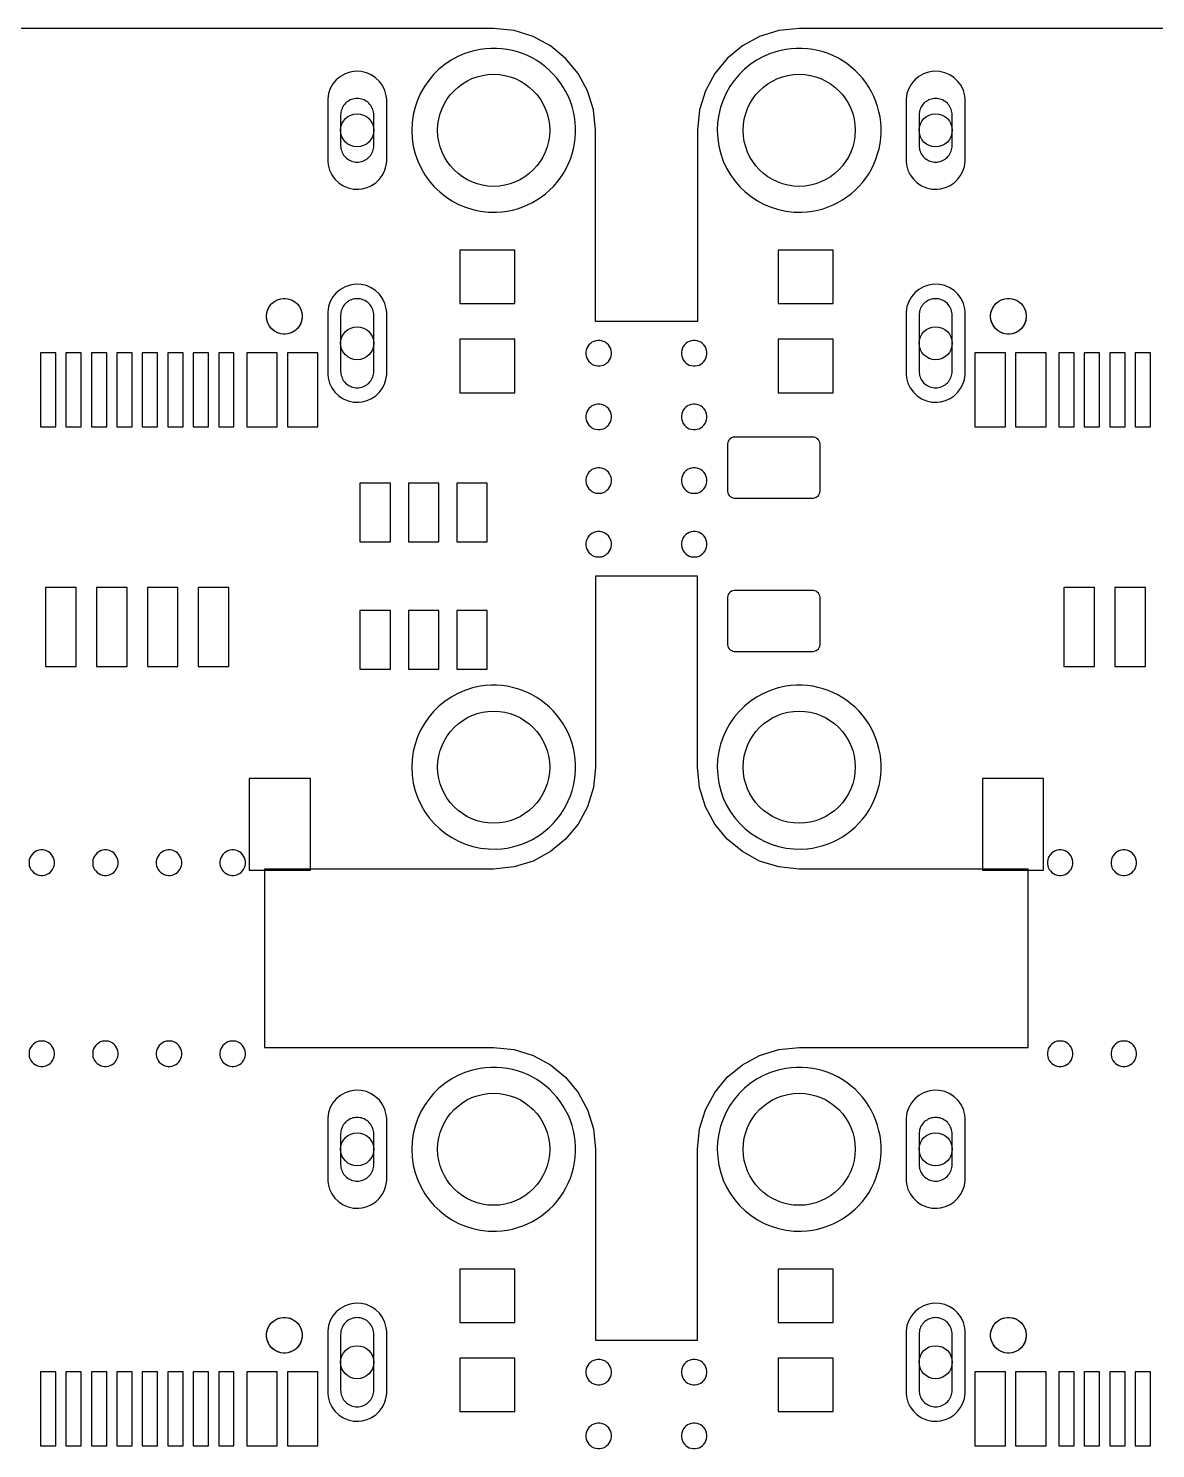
# Model space of a CAD drawing. Header units: millimetres. Extents: x 1 to 99, y 1.7 to 98.2.
# Drawn here: x 27.86 to 50, y 70.38 to 98.25 of the extents above; entities that cross this region are included whole.
import ezdxf

# ---------------------------------------------------------------- set-up
doc = ezdxf.new("R2010")
doc.units = ezdxf.units.MM

msp = doc.modelspace()

# ---------------------------------------------------------------- linework, layer by layer
at = {"layer": '16_copper'}
for points in [[(37.158, 94.649, 1), (36.842, 97.851), (36.738, 97.837, 0.936603), (37.053, 94.642)], [(43.158, 94.649, 1), (42.842, 97.851), (42.738, 97.837, 0.936603), (43.053, 94.642)], [(34.417, 95.099, 0.349916), (34.899, 95.638), (34.899, 96.862), (34.892, 96.926, 0.893656), (33.741, 96.862), (33.741, 95.638), (33.748, 95.574, 0.381721), (34.353, 95.092)], [(45.777, 95.099, 0.349916), (46.259, 95.638), (46.259, 96.862), (46.252, 96.926, 0.893656), (45.101, 96.862), (45.101, 95.638), (45.108, 95.574, 0.381721), (45.713, 95.092)], [(34.417, 90.919, 0.349916), (34.899, 91.458), (34.899, 92.682), (34.892, 92.746, 0.893656), (33.741, 92.682), (33.741, 91.458), (33.748, 91.394, 0.381721), (34.353, 90.912)], [(45.777, 90.919, 0.349916), (46.259, 91.458), (46.259, 92.682), (46.252, 92.746, 0.893656), (45.101, 92.682), (45.101, 91.458), (45.108, 91.394, 0.381721), (45.713, 90.912)], [(37.158, 82.149, 1), (36.842, 85.351), (36.738, 85.337, 0.936603), (37.053, 82.142)], [(43.158, 82.149, 1), (42.842, 85.351), (42.738, 85.337, 0.936603), (43.053, 82.142)], [(37.158, 74.649, 1), (36.842, 77.851), (36.738, 77.837, 0.936603), (37.053, 74.642)], [(43.158, 74.649, 1), (42.842, 77.851), (42.738, 77.837, 0.936603), (43.053, 74.642)], [(34.417, 75.099, 0.349916), (34.899, 75.638), (34.899, 76.862), (34.892, 76.926, 0.893656), (33.741, 76.862), (33.741, 75.638), (33.748, 75.574, 0.381721), (34.353, 75.092)], [(45.777, 75.099, 0.349916), (46.259, 75.638), (46.259, 76.862), (46.252, 76.926, 0.893656), (45.101, 76.862), (45.101, 75.638), (45.108, 75.574, 0.381721), (45.713, 75.092)], [(34.417, 70.919, 0.349916), (34.899, 71.458), (34.899, 72.682), (34.892, 72.746, 0.893656), (33.741, 72.682), (33.741, 71.458), (33.748, 71.394, 0.381721), (34.353, 70.912)], [(45.777, 70.919, 0.349916), (46.259, 71.458), (46.259, 72.682), (46.252, 72.746, 0.893656), (45.101, 72.682), (45.101, 71.458), (45.108, 71.394, 0.381721), (45.713, 70.912)]]:
    msp.add_lwpolyline(points, format="xyb", close=True, dxfattribs=at)
at = {"layer": '1_copper'}
for points in [[(37.158, 94.649, 1), (36.842, 97.851), (36.738, 97.837, 0.936603), (37.053, 94.642)], [(43.158, 94.649, 1), (42.842, 97.851), (42.738, 97.837, 0.936603), (43.053, 94.642)], [(34.417, 95.099, 0.349916), (34.899, 95.638), (34.899, 96.862), (34.892, 96.926, 0.893656), (33.741, 96.862), (33.741, 95.638), (33.748, 95.574, 0.381721), (34.353, 95.092)], [(45.777, 95.099, 0.349916), (46.259, 95.638), (46.259, 96.862), (46.252, 96.926, 0.893656), (45.101, 96.862), (45.101, 95.638), (45.108, 95.574, 0.381721), (45.713, 95.092)], [(34.417, 90.919, 0.349916), (34.899, 91.458), (34.899, 92.682), (34.892, 92.746, 0.893656), (33.741, 92.682), (33.741, 91.458), (33.748, 91.394, 0.381721), (34.353, 90.912)], [(45.777, 90.919, 0.349916), (46.259, 91.458), (46.259, 92.682), (46.252, 92.746, 0.893656), (45.101, 92.682), (45.101, 91.458), (45.108, 91.394, 0.381721), (45.713, 90.912)], [(37.158, 82.149, 1), (36.842, 85.351), (36.738, 85.337, 0.936603), (37.053, 82.142)], [(43.158, 82.149, 1), (42.842, 85.351), (42.738, 85.337, 0.936603), (43.053, 82.142)], [(37.158, 74.649, 1), (36.842, 77.851), (36.738, 77.837, 0.936603), (37.053, 74.642)], [(43.158, 74.649, 1), (42.842, 77.851), (42.738, 77.837, 0.936603), (43.053, 74.642)], [(34.417, 75.099, 0.349916), (34.899, 75.638), (34.899, 76.862), (34.892, 76.926, 0.893656), (33.741, 76.862), (33.741, 75.638), (33.748, 75.574, 0.381721), (34.353, 75.092)], [(45.777, 75.099, 0.349916), (46.259, 75.638), (46.259, 76.862), (46.252, 76.926, 0.893656), (45.101, 76.862), (45.101, 75.638), (45.108, 75.574, 0.381721), (45.713, 75.092)], [(34.417, 70.919, 0.349916), (34.899, 71.458), (34.899, 72.682), (34.892, 72.746, 0.893656), (33.741, 72.682), (33.741, 71.458), (33.748, 71.394, 0.381721), (34.353, 70.912)], [(45.777, 70.919, 0.349916), (46.259, 71.458), (46.259, 72.682), (46.252, 72.746, 0.893656), (45.101, 72.682), (45.101, 71.458), (45.108, 71.394, 0.381721), (45.713, 70.912)]]:
    msp.add_lwpolyline(points, format="xyb", close=True, dxfattribs=at)
for points in [[(37.415, 93.9), (36.335, 93.9), (36.335, 92.85), (37.415, 92.85)], [(43.665, 93.9), (42.585, 93.9), (42.585, 92.85), (43.665, 92.85)], [(37.415, 92.15), (36.335, 92.15), (36.335, 91.1), (37.415, 91.1)], [(43.665, 92.15), (42.585, 92.15), (42.585, 91.1), (43.665, 91.1)], [(28.4, 91.88), (28.1, 91.88), (28.1, 90.43), (28.4, 90.43)], [(28.9, 91.88), (28.6, 91.88), (28.6, 90.43), (28.9, 90.43)], [(29.4, 91.88), (29.1, 91.88), (29.1, 90.43), (29.4, 90.43)], [(29.9, 91.88), (29.6, 91.88), (29.6, 90.43), (29.9, 90.43)], [(30.4, 91.88), (30.1, 91.88), (30.1, 90.43), (30.4, 90.43)], [(30.9, 91.88), (30.6, 91.88), (30.6, 90.43), (30.9, 90.43)], [(31.4, 91.88), (31.1, 91.88), (31.1, 90.43), (31.4, 90.43)], [(31.9, 91.88), (31.6, 91.88), (31.6, 90.43), (31.9, 90.43)], [(32.75, 91.88), (32.15, 91.88), (32.15, 90.43), (32.75, 90.43)], [(33.55, 91.88), (32.95, 91.88), (32.95, 90.43), (33.55, 90.43)], [(47.05, 91.88), (46.45, 91.88), (46.45, 90.43), (47.05, 90.43)], [(47.85, 91.88), (47.25, 91.88), (47.25, 90.43), (47.85, 90.43)], [(48.4, 91.88), (48.1, 91.88), (48.1, 90.43), (48.4, 90.43)], [(48.9, 91.88), (48.6, 91.88), (48.6, 90.43), (48.9, 90.43)], [(49.4, 91.88), (49.1, 91.88), (49.1, 90.43), (49.4, 90.43)], [(49.9, 91.88), (49.6, 91.88), (49.6, 90.43), (49.9, 90.43)], [(43.304, 89.036), (43.331, 89.047), (43.356, 89.063), (43.377, 89.084), (43.393, 89.109), (43.404, 89.136), (43.41, 89.165), (43.41, 90.095), (43.404, 90.124), (43.393, 90.151), (43.377, 90.176), (43.356, 90.197), (43.331, 90.213), (43.304, 90.224), (43.275, 90.23), (41.725, 90.23), (41.696, 90.224), (41.669, 90.213), (41.644, 90.197), (41.623, 90.176), (41.607, 90.151), (41.596, 90.124), (41.59, 90.095), (41.59, 89.165), (41.596, 89.136), (41.607, 89.109), (41.623, 89.084), (41.644, 89.063), (41.669, 89.047), (41.696, 89.036), (41.725, 89.03), (43.275, 89.03)], [(34.975, 89.325), (34.375, 89.325), (34.375, 88.175), (34.975, 88.175)], [(35.925, 89.325), (35.325, 89.325), (35.325, 88.175), (35.925, 88.175)], [(36.875, 89.325), (36.275, 89.325), (36.275, 88.175), (36.875, 88.175)], [(28.8, 87.275), (28.2, 87.275), (28.2, 85.725), (28.8, 85.725)], [(29.8, 87.275), (29.2, 87.275), (29.2, 85.725), (29.8, 85.725)], [(30.8, 87.275), (30.2, 87.275), (30.2, 85.725), (30.8, 85.725)], [(31.8, 87.275), (31.2, 87.275), (31.2, 85.725), (31.8, 85.725)], [(48.8, 87.275), (48.2, 87.275), (48.2, 85.725), (48.8, 85.725)], [(49.8, 87.275), (49.2, 87.275), (49.2, 85.725), (49.8, 85.725)], [(43.304, 86.026), (43.331, 86.037), (43.356, 86.053), (43.377, 86.074), (43.393, 86.099), (43.404, 86.126), (43.41, 86.155), (43.41, 87.085), (43.404, 87.114), (43.393, 87.141), (43.377, 87.166), (43.356, 87.187), (43.331, 87.203), (43.304, 87.214), (43.275, 87.22), (41.725, 87.22), (41.696, 87.214), (41.669, 87.203), (41.644, 87.187), (41.623, 87.166), (41.607, 87.141), (41.596, 87.114), (41.59, 87.085), (41.59, 86.155), (41.596, 86.126), (41.607, 86.099), (41.623, 86.074), (41.644, 86.053), (41.669, 86.037), (41.696, 86.026), (41.725, 86.02), (43.275, 86.02)], [(34.975, 86.825), (34.375, 86.825), (34.375, 85.675), (34.975, 85.675)], [(35.925, 86.825), (35.325, 86.825), (35.325, 85.675), (35.925, 85.675)], [(36.875, 86.825), (36.275, 86.825), (36.275, 85.675), (36.875, 85.675)], [(33.4, 83.525), (32.2, 83.525), (32.2, 81.725), (33.4, 81.725)], [(47.8, 83.525), (46.6, 83.525), (46.6, 81.725), (47.8, 81.725)], [(37.415, 73.9), (36.335, 73.9), (36.335, 72.85), (37.415, 72.85)], [(43.665, 73.9), (42.585, 73.9), (42.585, 72.85), (43.665, 72.85)], [(37.415, 72.15), (36.335, 72.15), (36.335, 71.1), (37.415, 71.1)], [(43.665, 72.15), (42.585, 72.15), (42.585, 71.1), (43.665, 71.1)], [(28.4, 71.88), (28.1, 71.88), (28.1, 70.43), (28.4, 70.43)], [(28.9, 71.88), (28.6, 71.88), (28.6, 70.43), (28.9, 70.43)], [(29.4, 71.88), (29.1, 71.88), (29.1, 70.43), (29.4, 70.43)], [(29.9, 71.88), (29.6, 71.88), (29.6, 70.43), (29.9, 70.43)], [(30.4, 71.88), (30.1, 71.88), (30.1, 70.43), (30.4, 70.43)], [(30.9, 71.88), (30.6, 71.88), (30.6, 70.43), (30.9, 70.43)], [(31.4, 71.88), (31.1, 71.88), (31.1, 70.43), (31.4, 70.43)], [(31.9, 71.88), (31.6, 71.88), (31.6, 70.43), (31.9, 70.43)], [(32.75, 71.88), (32.15, 71.88), (32.15, 70.43), (32.75, 70.43)], [(33.55, 71.88), (32.95, 71.88), (32.95, 70.43), (33.55, 70.43)], [(47.05, 71.88), (46.45, 71.88), (46.45, 70.43), (47.05, 70.43)], [(47.85, 71.88), (47.25, 71.88), (47.25, 70.43), (47.85, 70.43)], [(48.4, 71.88), (48.1, 71.88), (48.1, 70.43), (48.4, 70.43)], [(48.9, 71.88), (48.6, 71.88), (48.6, 70.43), (48.9, 70.43)], [(49.4, 71.88), (49.1, 71.88), (49.1, 70.43), (49.4, 70.43)], [(49.9, 71.88), (49.6, 71.88), (49.6, 70.43), (49.9, 70.43)]]:
    msp.add_lwpolyline(points, close=True, dxfattribs=at)
at = {"layer": 'drills_NPTH'}
for centre in [(32.89, 92.6), (47.11, 92.6), (32.89, 72.6), (47.11, 72.6)]:
    msp.add_circle(centre, 0.35, dxfattribs=at)
at = {"layer": 'drills_PTH'}
for centre in [(34.32, 96.25), (45.68, 96.25), (34.32, 92.07), (45.68, 92.07), (34.32, 76.25), (45.68, 76.25), (34.32, 72.07), (45.68, 72.07)]:
    msp.add_circle(centre, 0.325, dxfattribs=at)
at = {"layer": 'drills_via_1_16'}
for centre in [(37, 96.25), (43, 96.25), (37, 83.75), (43, 83.75), (37, 76.25), (43, 76.25)]:
    msp.add_circle(centre, 1.1, dxfattribs=at)
at = {"layer": 'holes'}
for points in [[(33.995, 95.95), (33.996, 95.922), (34, 95.894), (34.006, 95.866), (34.015, 95.839), (34.025, 95.813), (34.039, 95.788), (34.054, 95.764), (34.071, 95.741), (34.09, 95.72), (34.111, 95.701), (34.134, 95.684), (34.157, 95.669), (34.183, 95.655), (34.209, 95.645), (34.236, 95.636), (34.264, 95.63), (34.292, 95.626), (34.32, 95.625), (34.348, 95.626), (34.376, 95.63), (34.404, 95.636), (34.431, 95.645), (34.457, 95.655), (34.483, 95.669), (34.506, 95.684), (34.529, 95.701), (34.55, 95.72), (34.569, 95.741), (34.586, 95.764), (34.601, 95.788), (34.615, 95.813), (34.625, 95.839), (34.634, 95.866), (34.64, 95.894), (34.644, 95.922), (34.645, 95.95), (34.645, 96.55), (34.644, 96.578), (34.64, 96.606), (34.634, 96.634), (34.625, 96.661), (34.615, 96.687), (34.601, 96.713), (34.586, 96.736), (34.569, 96.759), (34.55, 96.78), (34.529, 96.799), (34.506, 96.816), (34.483, 96.831), (34.457, 96.845), (34.431, 96.855), (34.404, 96.864), (34.376, 96.87), (34.348, 96.874), (34.32, 96.875), (34.292, 96.874), (34.264, 96.87), (34.236, 96.864), (34.209, 96.855), (34.183, 96.845), (34.157, 96.831), (34.134, 96.816), (34.111, 96.799), (34.09, 96.78), (34.071, 96.759), (34.054, 96.736), (34.039, 96.713), (34.025, 96.687), (34.015, 96.661), (34.006, 96.634), (34, 96.606), (33.996, 96.578), (33.995, 96.55), (33.995, 95.95)], [(45.355, 95.95), (45.356, 95.922), (45.36, 95.894), (45.366, 95.866), (45.375, 95.839), (45.385, 95.813), (45.399, 95.788), (45.414, 95.764), (45.431, 95.741), (45.45, 95.72), (45.471, 95.701), (45.494, 95.684), (45.518, 95.669), (45.543, 95.655), (45.569, 95.645), (45.596, 95.636), (45.624, 95.63), (45.652, 95.626), (45.68, 95.625), (45.708, 95.626), (45.736, 95.63), (45.764, 95.636), (45.791, 95.645), (45.817, 95.655), (45.843, 95.669), (45.866, 95.684), (45.889, 95.701), (45.91, 95.72), (45.929, 95.741), (45.946, 95.764), (45.961, 95.788), (45.975, 95.813), (45.985, 95.839), (45.994, 95.866), (46, 95.894), (46.004, 95.922), (46.005, 95.95), (46.005, 96.55), (46.004, 96.578), (46, 96.606), (45.994, 96.634), (45.985, 96.661), (45.975, 96.687), (45.961, 96.713), (45.946, 96.736), (45.929, 96.759), (45.91, 96.78), (45.889, 96.799), (45.866, 96.816), (45.843, 96.831), (45.817, 96.845), (45.791, 96.855), (45.764, 96.864), (45.736, 96.87), (45.708, 96.874), (45.68, 96.875), (45.652, 96.874), (45.624, 96.87), (45.596, 96.864), (45.569, 96.855), (45.543, 96.845), (45.518, 96.831), (45.494, 96.816), (45.471, 96.799), (45.45, 96.78), (45.431, 96.759), (45.414, 96.736), (45.399, 96.713), (45.385, 96.687), (45.375, 96.661), (45.366, 96.634), (45.36, 96.606), (45.356, 96.578), (45.355, 96.55), (45.355, 95.95)], [(32.54, 92.623), (32.546, 92.668), (32.558, 92.713), (32.575, 92.755), (32.598, 92.795), (32.626, 92.831), (32.659, 92.864), (32.695, 92.892), (32.735, 92.915), (32.777, 92.932), (32.822, 92.944), (32.867, 92.95), (32.913, 92.95), (32.958, 92.944), (33.003, 92.932), (33.045, 92.915), (33.085, 92.892), (33.121, 92.864), (33.154, 92.831), (33.182, 92.795), (33.205, 92.755), (33.222, 92.713), (33.234, 92.668), (33.24, 92.623), (33.24, 92.577), (33.234, 92.532), (33.222, 92.487), (33.205, 92.445), (33.182, 92.405), (33.154, 92.369), (33.121, 92.336), (33.085, 92.308), (33.045, 92.285), (33.003, 92.268), (32.958, 92.256), (32.913, 92.25), (32.867, 92.25), (32.822, 92.256), (32.777, 92.268), (32.735, 92.285), (32.695, 92.308), (32.659, 92.336), (32.626, 92.369), (32.598, 92.405), (32.575, 92.445), (32.558, 92.487), (32.546, 92.532), (32.54, 92.577), (32.54, 92.623)], [(33.995, 91.52), (33.996, 91.492), (34, 91.464), (34.006, 91.436), (34.015, 91.409), (34.025, 91.383), (34.039, 91.358), (34.054, 91.334), (34.071, 91.311), (34.09, 91.29), (34.111, 91.271), (34.134, 91.254), (34.157, 91.239), (34.183, 91.225), (34.209, 91.215), (34.236, 91.206), (34.264, 91.2), (34.292, 91.196), (34.32, 91.195), (34.348, 91.196), (34.376, 91.2), (34.404, 91.206), (34.431, 91.215), (34.457, 91.225), (34.483, 91.239), (34.506, 91.254), (34.529, 91.271), (34.55, 91.29), (34.569, 91.311), (34.586, 91.334), (34.601, 91.358), (34.615, 91.383), (34.625, 91.409), (34.634, 91.436), (34.64, 91.464), (34.644, 91.492), (34.645, 91.52), (34.645, 92.62), (34.644, 92.648), (34.64, 92.676), (34.634, 92.704), (34.625, 92.731), (34.615, 92.757), (34.601, 92.782), (34.586, 92.806), (34.569, 92.829), (34.55, 92.85), (34.529, 92.869), (34.506, 92.886), (34.483, 92.901), (34.457, 92.915), (34.431, 92.925), (34.404, 92.934), (34.376, 92.94), (34.348, 92.944), (34.32, 92.945), (34.292, 92.944), (34.264, 92.94), (34.236, 92.934), (34.209, 92.925), (34.183, 92.915), (34.157, 92.901), (34.134, 92.886), (34.111, 92.869), (34.09, 92.85), (34.071, 92.829), (34.054, 92.806), (34.039, 92.782), (34.025, 92.757), (34.015, 92.731), (34.006, 92.704), (34, 92.676), (33.996, 92.648), (33.995, 92.62), (33.995, 91.52)], [(45.355, 91.52), (45.356, 91.492), (45.36, 91.464), (45.366, 91.436), (45.375, 91.409), (45.385, 91.383), (45.399, 91.358), (45.414, 91.334), (45.431, 91.311), (45.45, 91.29), (45.471, 91.271), (45.494, 91.254), (45.518, 91.239), (45.543, 91.225), (45.569, 91.215), (45.596, 91.206), (45.624, 91.2), (45.652, 91.196), (45.68, 91.195), (45.708, 91.196), (45.736, 91.2), (45.764, 91.206), (45.791, 91.215), (45.817, 91.225), (45.843, 91.239), (45.866, 91.254), (45.889, 91.271), (45.91, 91.29), (45.929, 91.311), (45.946, 91.334), (45.961, 91.358), (45.975, 91.383), (45.985, 91.409), (45.994, 91.436), (46, 91.464), (46.004, 91.492), (46.005, 91.52), (46.005, 92.62), (46.004, 92.648), (46, 92.676), (45.994, 92.704), (45.985, 92.731), (45.975, 92.757), (45.961, 92.782), (45.946, 92.806), (45.929, 92.829), (45.91, 92.85), (45.889, 92.869), (45.866, 92.886), (45.843, 92.901), (45.817, 92.915), (45.791, 92.925), (45.764, 92.934), (45.736, 92.94), (45.708, 92.944), (45.68, 92.945), (45.652, 92.944), (45.624, 92.94), (45.596, 92.934), (45.569, 92.925), (45.543, 92.915), (45.518, 92.901), (45.494, 92.886), (45.471, 92.869), (45.45, 92.85), (45.431, 92.829), (45.414, 92.806), (45.399, 92.782), (45.385, 92.757), (45.375, 92.731), (45.366, 92.704), (45.36, 92.676), (45.356, 92.648), (45.355, 92.62), (45.355, 91.52)], [(46.76, 92.623), (46.766, 92.668), (46.778, 92.713), (46.795, 92.755), (46.818, 92.795), (46.846, 92.831), (46.879, 92.864), (46.915, 92.892), (46.955, 92.915), (46.997, 92.932), (47.042, 92.944), (47.087, 92.95), (47.133, 92.95), (47.178, 92.944), (47.223, 92.932), (47.265, 92.915), (47.305, 92.892), (47.341, 92.864), (47.374, 92.831), (47.402, 92.795), (47.425, 92.755), (47.442, 92.713), (47.454, 92.668), (47.46, 92.623), (47.46, 92.577), (47.454, 92.532), (47.442, 92.487), (47.425, 92.445), (47.402, 92.405), (47.374, 92.369), (47.341, 92.336), (47.305, 92.308), (47.265, 92.285), (47.223, 92.268), (47.178, 92.256), (47.133, 92.25), (47.087, 92.25), (47.042, 92.256), (46.997, 92.268), (46.955, 92.285), (46.915, 92.308), (46.879, 92.336), (46.846, 92.369), (46.818, 92.405), (46.795, 92.445), (46.778, 92.487), (46.766, 92.532), (46.76, 92.577), (46.76, 92.623)], [(39.312, 91.855), (39.312, 91.895), (39.306, 91.934), (39.294, 91.971), (39.276, 92.006), (39.253, 92.038), (39.225, 92.066), (39.194, 92.089), (39.158, 92.107), (39.121, 92.119), (39.082, 92.125), (39.043, 92.125), (39.004, 92.119), (38.967, 92.107), (38.931, 92.089), (38.9, 92.066), (38.872, 92.038), (38.849, 92.006), (38.831, 91.971), (38.819, 91.934), (38.812, 91.895), (38.812, 91.855), (38.819, 91.816), (38.831, 91.779), (38.849, 91.744), (38.872, 91.712), (38.9, 91.684), (38.931, 91.661), (38.967, 91.643), (39.004, 91.631), (39.043, 91.625), (39.082, 91.625), (39.121, 91.631), (39.158, 91.643), (39.194, 91.661), (39.225, 91.684), (39.253, 91.712), (39.276, 91.744), (39.294, 91.779), (39.306, 91.816), (39.312, 91.855)], [(41.188, 91.855), (41.188, 91.895), (41.181, 91.934), (41.169, 91.971), (41.151, 92.006), (41.128, 92.038), (41.1, 92.066), (41.069, 92.089), (41.033, 92.107), (40.996, 92.119), (40.957, 92.125), (40.918, 92.125), (40.879, 92.119), (40.842, 92.107), (40.806, 92.089), (40.775, 92.066), (40.747, 92.038), (40.724, 92.006), (40.706, 91.971), (40.694, 91.934), (40.688, 91.895), (40.688, 91.855), (40.694, 91.816), (40.706, 91.779), (40.724, 91.744), (40.747, 91.712), (40.775, 91.684), (40.806, 91.661), (40.842, 91.643), (40.879, 91.631), (40.918, 91.625), (40.957, 91.625), (40.996, 91.631), (41.033, 91.643), (41.069, 91.661), (41.1, 91.684), (41.128, 91.712), (41.151, 91.744), (41.169, 91.779), (41.181, 91.816), (41.188, 91.855)], [(39.312, 90.605), (39.312, 90.645), (39.306, 90.684), (39.294, 90.721), (39.276, 90.756), (39.253, 90.788), (39.225, 90.816), (39.194, 90.839), (39.158, 90.857), (39.121, 90.869), (39.082, 90.875), (39.043, 90.875), (39.004, 90.869), (38.967, 90.857), (38.931, 90.839), (38.9, 90.816), (38.872, 90.788), (38.849, 90.756), (38.831, 90.721), (38.819, 90.684), (38.812, 90.645), (38.812, 90.605), (38.819, 90.566), (38.831, 90.529), (38.849, 90.494), (38.872, 90.462), (38.9, 90.434), (38.931, 90.411), (38.967, 90.393), (39.004, 90.381), (39.043, 90.375), (39.082, 90.375), (39.121, 90.381), (39.158, 90.393), (39.194, 90.411), (39.225, 90.434), (39.253, 90.462), (39.276, 90.494), (39.294, 90.529), (39.306, 90.566), (39.312, 90.605)], [(41.188, 90.605), (41.188, 90.645), (41.181, 90.684), (41.169, 90.721), (41.151, 90.756), (41.128, 90.788), (41.1, 90.816), (41.069, 90.839), (41.033, 90.857), (40.996, 90.869), (40.957, 90.875), (40.918, 90.875), (40.879, 90.869), (40.842, 90.857), (40.806, 90.839), (40.775, 90.816), (40.747, 90.788), (40.724, 90.756), (40.706, 90.721), (40.694, 90.684), (40.688, 90.645), (40.688, 90.605), (40.694, 90.566), (40.706, 90.529), (40.724, 90.494), (40.747, 90.462), (40.775, 90.434), (40.806, 90.411), (40.842, 90.393), (40.879, 90.381), (40.918, 90.375), (40.957, 90.375), (40.996, 90.381), (41.033, 90.393), (41.069, 90.411), (41.1, 90.434), (41.128, 90.462), (41.151, 90.494), (41.169, 90.529), (41.181, 90.566), (41.188, 90.605)], [(39.312, 89.355), (39.312, 89.395), (39.306, 89.434), (39.294, 89.471), (39.276, 89.506), (39.253, 89.538), (39.225, 89.566), (39.194, 89.589), (39.158, 89.607), (39.121, 89.619), (39.082, 89.625), (39.043, 89.625), (39.004, 89.619), (38.967, 89.607), (38.931, 89.589), (38.9, 89.566), (38.872, 89.538), (38.849, 89.506), (38.831, 89.471), (38.819, 89.434), (38.812, 89.395), (38.812, 89.355), (38.819, 89.316), (38.831, 89.279), (38.849, 89.244), (38.872, 89.212), (38.9, 89.184), (38.931, 89.161), (38.967, 89.143), (39.004, 89.131), (39.043, 89.125), (39.082, 89.125), (39.121, 89.131), (39.158, 89.143), (39.194, 89.161), (39.225, 89.184), (39.253, 89.212), (39.276, 89.244), (39.294, 89.279), (39.306, 89.316), (39.312, 89.355)], [(41.188, 89.355), (41.188, 89.395), (41.181, 89.434), (41.169, 89.471), (41.151, 89.506), (41.128, 89.538), (41.1, 89.566), (41.069, 89.589), (41.033, 89.607), (40.996, 89.619), (40.957, 89.625), (40.918, 89.625), (40.879, 89.619), (40.842, 89.607), (40.806, 89.589), (40.775, 89.566), (40.747, 89.538), (40.724, 89.506), (40.706, 89.471), (40.694, 89.434), (40.688, 89.395), (40.688, 89.355), (40.694, 89.316), (40.706, 89.279), (40.724, 89.244), (40.747, 89.212), (40.775, 89.184), (40.806, 89.161), (40.842, 89.143), (40.879, 89.131), (40.918, 89.125), (40.957, 89.125), (40.996, 89.131), (41.033, 89.143), (41.069, 89.161), (41.1, 89.184), (41.128, 89.212), (41.151, 89.244), (41.169, 89.279), (41.181, 89.316), (41.188, 89.355)], [(39.312, 88.105), (39.312, 88.145), (39.306, 88.184), (39.294, 88.221), (39.276, 88.256), (39.253, 88.288), (39.225, 88.316), (39.194, 88.339), (39.158, 88.357), (39.121, 88.369), (39.082, 88.375), (39.043, 88.375), (39.004, 88.369), (38.967, 88.357), (38.931, 88.339), (38.9, 88.316), (38.872, 88.288), (38.849, 88.256), (38.831, 88.221), (38.819, 88.184), (38.812, 88.145), (38.812, 88.105), (38.819, 88.066), (38.831, 88.029), (38.849, 87.994), (38.872, 87.962), (38.9, 87.934), (38.931, 87.911), (38.967, 87.893), (39.004, 87.881), (39.043, 87.875), (39.082, 87.875), (39.121, 87.881), (39.158, 87.893), (39.194, 87.911), (39.225, 87.934), (39.253, 87.962), (39.276, 87.994), (39.294, 88.029), (39.306, 88.066), (39.312, 88.105)], [(41.188, 88.105), (41.188, 88.145), (41.181, 88.184), (41.169, 88.221), (41.151, 88.256), (41.128, 88.288), (41.1, 88.316), (41.069, 88.339), (41.033, 88.357), (40.996, 88.369), (40.957, 88.375), (40.918, 88.375), (40.879, 88.369), (40.842, 88.357), (40.806, 88.339), (40.775, 88.316), (40.747, 88.288), (40.724, 88.256), (40.706, 88.221), (40.694, 88.184), (40.688, 88.145), (40.688, 88.105), (40.694, 88.066), (40.706, 88.029), (40.724, 87.994), (40.747, 87.962), (40.775, 87.934), (40.806, 87.911), (40.842, 87.893), (40.879, 87.881), (40.918, 87.875), (40.957, 87.875), (40.996, 87.881), (41.033, 87.893), (41.069, 87.911), (41.1, 87.934), (41.128, 87.962), (41.151, 87.994), (41.169, 88.029), (41.181, 88.066), (41.188, 88.105)], [(32.5, 78.25), (37, 78.25), (37.402, 78.209), (37.777, 78.092), (38.116, 77.907), (38.412, 77.662), (38.657, 77.366), (38.842, 77.026), (38.959, 76.652), (39, 76.25), (39, 72.5), (41, 72.5), (41, 76.25), (41.041, 76.652), (41.158, 77.027), (41.343, 77.366), (41.588, 77.662), (41.884, 77.907), (42.223, 78.092), (42.598, 78.209), (43, 78.25), (47.5, 78.25), (47.5, 81.75), (43, 81.75), (42.598, 81.791), (42.224, 81.908), (41.884, 82.093), (41.588, 82.337), (41.343, 82.634), (41.158, 82.973), (41.041, 83.348), (41, 83.75), (41, 87.5), (39, 87.5), (39, 83.75), (38.959, 83.348), (38.842, 82.973), (38.657, 82.634), (38.412, 82.337), (38.116, 82.093), (37.776, 81.908), (37.402, 81.791), (37, 81.75), (32.5, 81.75), (32.5, 78.25)], [(28.375, 81.855), (28.375, 81.895), (28.369, 81.934), (28.357, 81.971), (28.339, 82.006), (28.316, 82.038), (28.288, 82.066), (28.256, 82.089), (28.221, 82.107), (28.184, 82.119), (28.145, 82.125), (28.105, 82.125), (28.066, 82.119), (28.029, 82.107), (27.994, 82.089), (27.962, 82.066), (27.934, 82.038), (27.911, 82.006), (27.893, 81.971), (27.881, 81.934), (27.875, 81.895), (27.875, 81.855), (27.881, 81.816), (27.893, 81.779), (27.911, 81.744), (27.934, 81.712), (27.962, 81.684), (27.994, 81.661), (28.029, 81.643), (28.066, 81.631), (28.105, 81.625), (28.145, 81.625), (28.184, 81.631), (28.221, 81.643), (28.256, 81.661), (28.288, 81.684), (28.316, 81.712), (28.339, 81.744), (28.357, 81.779), (28.369, 81.816), (28.375, 81.855)], [(29.625, 81.855), (29.625, 81.895), (29.619, 81.934), (29.607, 81.971), (29.589, 82.006), (29.566, 82.038), (29.538, 82.066), (29.506, 82.089), (29.471, 82.107), (29.434, 82.119), (29.395, 82.125), (29.355, 82.125), (29.316, 82.119), (29.279, 82.107), (29.244, 82.089), (29.212, 82.066), (29.184, 82.038), (29.161, 82.006), (29.143, 81.971), (29.131, 81.934), (29.125, 81.895), (29.125, 81.855), (29.131, 81.816), (29.143, 81.779), (29.161, 81.744), (29.184, 81.712), (29.212, 81.684), (29.244, 81.661), (29.279, 81.643), (29.316, 81.631), (29.355, 81.625), (29.395, 81.625), (29.434, 81.631), (29.471, 81.643), (29.506, 81.661), (29.538, 81.684), (29.566, 81.712), (29.589, 81.744), (29.607, 81.779), (29.619, 81.816), (29.625, 81.855)], [(30.875, 81.855), (30.875, 81.895), (30.869, 81.934), (30.857, 81.971), (30.839, 82.006), (30.816, 82.038), (30.788, 82.066), (30.756, 82.089), (30.721, 82.107), (30.684, 82.119), (30.645, 82.125), (30.605, 82.125), (30.566, 82.119), (30.529, 82.107), (30.494, 82.089), (30.462, 82.066), (30.434, 82.038), (30.411, 82.006), (30.393, 81.971), (30.381, 81.934), (30.375, 81.895), (30.375, 81.855), (30.381, 81.816), (30.393, 81.779), (30.411, 81.744), (30.434, 81.712), (30.462, 81.684), (30.494, 81.661), (30.529, 81.643), (30.566, 81.631), (30.605, 81.625), (30.645, 81.625), (30.684, 81.631), (30.721, 81.643), (30.756, 81.661), (30.788, 81.684), (30.816, 81.712), (30.839, 81.744), (30.857, 81.779), (30.869, 81.816), (30.875, 81.855)], [(32.125, 81.855), (32.125, 81.895), (32.119, 81.934), (32.107, 81.971), (32.089, 82.006), (32.066, 82.038), (32.038, 82.066), (32.006, 82.089), (31.971, 82.107), (31.934, 82.119), (31.895, 82.125), (31.855, 82.125), (31.816, 82.119), (31.779, 82.107), (31.744, 82.089), (31.712, 82.066), (31.684, 82.038), (31.661, 82.006), (31.643, 81.971), (31.631, 81.934), (31.625, 81.895), (31.625, 81.855), (31.631, 81.816), (31.643, 81.779), (31.661, 81.744), (31.684, 81.712), (31.712, 81.684), (31.744, 81.661), (31.779, 81.643), (31.816, 81.631), (31.855, 81.625), (31.895, 81.625), (31.934, 81.631), (31.971, 81.643), (32.006, 81.661), (32.038, 81.684), (32.066, 81.712), (32.089, 81.744), (32.107, 81.779), (32.119, 81.816), (32.125, 81.855)], [(48.375, 81.855), (48.375, 81.895), (48.369, 81.934), (48.357, 81.971), (48.339, 82.006), (48.316, 82.038), (48.288, 82.066), (48.256, 82.089), (48.221, 82.107), (48.184, 82.119), (48.145, 82.125), (48.105, 82.125), (48.066, 82.119), (48.029, 82.107), (47.994, 82.089), (47.962, 82.066), (47.934, 82.038), (47.911, 82.006), (47.893, 81.971), (47.881, 81.934), (47.875, 81.895), (47.875, 81.855), (47.881, 81.816), (47.893, 81.779), (47.911, 81.744), (47.934, 81.712), (47.962, 81.684), (47.994, 81.661), (48.029, 81.643), (48.066, 81.631), (48.105, 81.625), (48.145, 81.625), (48.184, 81.631), (48.221, 81.643), (48.256, 81.661), (48.288, 81.684), (48.316, 81.712), (48.339, 81.744), (48.357, 81.779), (48.369, 81.816), (48.375, 81.855)], [(49.625, 81.855), (49.625, 81.895), (49.619, 81.934), (49.607, 81.971), (49.589, 82.006), (49.566, 82.038), (49.538, 82.066), (49.506, 82.089), (49.471, 82.107), (49.434, 82.119), (49.395, 82.125), (49.355, 82.125), (49.316, 82.119), (49.279, 82.107), (49.244, 82.089), (49.212, 82.066), (49.184, 82.038), (49.161, 82.006), (49.143, 81.971), (49.131, 81.934), (49.125, 81.895), (49.125, 81.855), (49.131, 81.816), (49.143, 81.779), (49.161, 81.744), (49.184, 81.712), (49.212, 81.684), (49.244, 81.661), (49.279, 81.643), (49.316, 81.631), (49.355, 81.625), (49.395, 81.625), (49.434, 81.631), (49.471, 81.643), (49.506, 81.661), (49.538, 81.684), (49.566, 81.712), (49.589, 81.744), (49.607, 81.779), (49.619, 81.816), (49.625, 81.855)], [(28.375, 78.105), (28.375, 78.145), (28.369, 78.184), (28.357, 78.221), (28.339, 78.256), (28.316, 78.288), (28.288, 78.316), (28.256, 78.339), (28.221, 78.357), (28.184, 78.369), (28.145, 78.375), (28.105, 78.375), (28.066, 78.369), (28.029, 78.357), (27.994, 78.339), (27.962, 78.316), (27.934, 78.288), (27.911, 78.256), (27.893, 78.221), (27.881, 78.184), (27.875, 78.145), (27.875, 78.105), (27.881, 78.066), (27.893, 78.029), (27.911, 77.994), (27.934, 77.962), (27.962, 77.934), (27.994, 77.911), (28.029, 77.893), (28.066, 77.881), (28.105, 77.875), (28.145, 77.875), (28.184, 77.881), (28.221, 77.893), (28.256, 77.911), (28.288, 77.934), (28.316, 77.962), (28.339, 77.994), (28.357, 78.029), (28.369, 78.066), (28.375, 78.105)], [(29.625, 78.105), (29.625, 78.145), (29.619, 78.184), (29.607, 78.221), (29.589, 78.256), (29.566, 78.288), (29.538, 78.316), (29.506, 78.339), (29.471, 78.357), (29.434, 78.369), (29.395, 78.375), (29.355, 78.375), (29.316, 78.369), (29.279, 78.357), (29.244, 78.339), (29.212, 78.316), (29.184, 78.288), (29.161, 78.256), (29.143, 78.221), (29.131, 78.184), (29.125, 78.145), (29.125, 78.105), (29.131, 78.066), (29.143, 78.029), (29.161, 77.994), (29.184, 77.962), (29.212, 77.934), (29.244, 77.911), (29.279, 77.893), (29.316, 77.881), (29.355, 77.875), (29.395, 77.875), (29.434, 77.881), (29.471, 77.893), (29.506, 77.911), (29.538, 77.934), (29.566, 77.962), (29.589, 77.994), (29.607, 78.029), (29.619, 78.066), (29.625, 78.105)], [(30.875, 78.105), (30.875, 78.145), (30.869, 78.184), (30.857, 78.221), (30.839, 78.256), (30.816, 78.288), (30.788, 78.316), (30.756, 78.339), (30.721, 78.357), (30.684, 78.369), (30.645, 78.375), (30.605, 78.375), (30.566, 78.369), (30.529, 78.357), (30.494, 78.339), (30.462, 78.316), (30.434, 78.288), (30.411, 78.256), (30.393, 78.221), (30.381, 78.184), (30.375, 78.145), (30.375, 78.105), (30.381, 78.066), (30.393, 78.029), (30.411, 77.994), (30.434, 77.962), (30.462, 77.934), (30.494, 77.911), (30.529, 77.893), (30.566, 77.881), (30.605, 77.875), (30.645, 77.875), (30.684, 77.881), (30.721, 77.893), (30.756, 77.911), (30.788, 77.934), (30.816, 77.962), (30.839, 77.994), (30.857, 78.029), (30.869, 78.066), (30.875, 78.105)], [(32.125, 78.105), (32.125, 78.145), (32.119, 78.184), (32.107, 78.221), (32.089, 78.256), (32.066, 78.288), (32.038, 78.316), (32.006, 78.339), (31.971, 78.357), (31.934, 78.369), (31.895, 78.375), (31.855, 78.375), (31.816, 78.369), (31.779, 78.357), (31.744, 78.339), (31.712, 78.316), (31.684, 78.288), (31.661, 78.256), (31.643, 78.221), (31.631, 78.184), (31.625, 78.145), (31.625, 78.105), (31.631, 78.066), (31.643, 78.029), (31.661, 77.994), (31.684, 77.962), (31.712, 77.934), (31.744, 77.911), (31.779, 77.893), (31.816, 77.881), (31.855, 77.875), (31.895, 77.875), (31.934, 77.881), (31.971, 77.893), (32.006, 77.911), (32.038, 77.934), (32.066, 77.962), (32.089, 77.994), (32.107, 78.029), (32.119, 78.066), (32.125, 78.105)], [(48.375, 78.105), (48.375, 78.145), (48.369, 78.184), (48.357, 78.221), (48.339, 78.256), (48.316, 78.288), (48.288, 78.316), (48.256, 78.339), (48.221, 78.357), (48.184, 78.369), (48.145, 78.375), (48.105, 78.375), (48.066, 78.369), (48.029, 78.357), (47.994, 78.339), (47.962, 78.316), (47.934, 78.288), (47.911, 78.256), (47.893, 78.221), (47.881, 78.184), (47.875, 78.145), (47.875, 78.105), (47.881, 78.066), (47.893, 78.029), (47.911, 77.994), (47.934, 77.962), (47.962, 77.934), (47.994, 77.911), (48.029, 77.893), (48.066, 77.881), (48.105, 77.875), (48.145, 77.875), (48.184, 77.881), (48.221, 77.893), (48.256, 77.911), (48.288, 77.934), (48.316, 77.962), (48.339, 77.994), (48.357, 78.029), (48.369, 78.066), (48.375, 78.105)], [(49.625, 78.105), (49.625, 78.145), (49.619, 78.184), (49.607, 78.221), (49.589, 78.256), (49.566, 78.288), (49.538, 78.316), (49.506, 78.339), (49.471, 78.357), (49.434, 78.369), (49.395, 78.375), (49.355, 78.375), (49.316, 78.369), (49.279, 78.357), (49.244, 78.339), (49.212, 78.316), (49.184, 78.288), (49.161, 78.256), (49.143, 78.221), (49.131, 78.184), (49.125, 78.145), (49.125, 78.105), (49.131, 78.066), (49.143, 78.029), (49.161, 77.994), (49.184, 77.962), (49.212, 77.934), (49.244, 77.911), (49.279, 77.893), (49.316, 77.881), (49.355, 77.875), (49.395, 77.875), (49.434, 77.881), (49.471, 77.893), (49.506, 77.911), (49.538, 77.934), (49.566, 77.962), (49.589, 77.994), (49.607, 78.029), (49.619, 78.066), (49.625, 78.105)], [(33.995, 75.95), (33.996, 75.922), (34, 75.894), (34.006, 75.866), (34.015, 75.839), (34.025, 75.813), (34.039, 75.788), (34.054, 75.764), (34.071, 75.741), (34.09, 75.72), (34.111, 75.701), (34.134, 75.684), (34.157, 75.669), (34.183, 75.655), (34.209, 75.645), (34.236, 75.636), (34.264, 75.63), (34.292, 75.626), (34.32, 75.625), (34.348, 75.626), (34.376, 75.63), (34.404, 75.636), (34.431, 75.645), (34.457, 75.655), (34.483, 75.669), (34.506, 75.684), (34.529, 75.701), (34.55, 75.72), (34.569, 75.741), (34.586, 75.764), (34.601, 75.788), (34.615, 75.813), (34.625, 75.839), (34.634, 75.866), (34.64, 75.894), (34.644, 75.922), (34.645, 75.95), (34.645, 76.55), (34.644, 76.578), (34.64, 76.606), (34.634, 76.634), (34.625, 76.661), (34.615, 76.687), (34.601, 76.713), (34.586, 76.736), (34.569, 76.759), (34.55, 76.78), (34.529, 76.799), (34.506, 76.816), (34.483, 76.831), (34.457, 76.845), (34.431, 76.855), (34.404, 76.864), (34.376, 76.87), (34.348, 76.874), (34.32, 76.875), (34.292, 76.874), (34.264, 76.87), (34.236, 76.864), (34.209, 76.855), (34.183, 76.845), (34.157, 76.831), (34.134, 76.816), (34.111, 76.799), (34.09, 76.78), (34.071, 76.759), (34.054, 76.736), (34.039, 76.713), (34.025, 76.687), (34.015, 76.661), (34.006, 76.634), (34, 76.606), (33.996, 76.578), (33.995, 76.55), (33.995, 75.95)], [(45.355, 75.95), (45.356, 75.922), (45.36, 75.894), (45.366, 75.866), (45.375, 75.839), (45.385, 75.813), (45.399, 75.788), (45.414, 75.764), (45.431, 75.741), (45.45, 75.72), (45.471, 75.701), (45.494, 75.684), (45.518, 75.669), (45.543, 75.655), (45.569, 75.645), (45.596, 75.636), (45.624, 75.63), (45.652, 75.626), (45.68, 75.625), (45.708, 75.626), (45.736, 75.63), (45.764, 75.636), (45.791, 75.645), (45.817, 75.655), (45.843, 75.669), (45.866, 75.684), (45.889, 75.701), (45.91, 75.72), (45.929, 75.741), (45.946, 75.764), (45.961, 75.788), (45.975, 75.813), (45.985, 75.839), (45.994, 75.866), (46, 75.894), (46.004, 75.922), (46.005, 75.95), (46.005, 76.55), (46.004, 76.578), (46, 76.606), (45.994, 76.634), (45.985, 76.661), (45.975, 76.687), (45.961, 76.713), (45.946, 76.736), (45.929, 76.759), (45.91, 76.78), (45.889, 76.799), (45.866, 76.816), (45.843, 76.831), (45.817, 76.845), (45.791, 76.855), (45.764, 76.864), (45.736, 76.87), (45.708, 76.874), (45.68, 76.875), (45.652, 76.874), (45.624, 76.87), (45.596, 76.864), (45.569, 76.855), (45.543, 76.845), (45.518, 76.831), (45.494, 76.816), (45.471, 76.799), (45.45, 76.78), (45.431, 76.759), (45.414, 76.736), (45.399, 76.713), (45.385, 76.687), (45.375, 76.661), (45.366, 76.634), (45.36, 76.606), (45.356, 76.578), (45.355, 76.55), (45.355, 75.95)], [(32.54, 72.623), (32.546, 72.668), (32.558, 72.713), (32.575, 72.755), (32.598, 72.795), (32.626, 72.831), (32.659, 72.864), (32.695, 72.892), (32.735, 72.915), (32.777, 72.932), (32.822, 72.944), (32.867, 72.95), (32.913, 72.95), (32.958, 72.944), (33.003, 72.932), (33.045, 72.915), (33.085, 72.892), (33.121, 72.864), (33.154, 72.831), (33.182, 72.795), (33.205, 72.755), (33.222, 72.713), (33.234, 72.668), (33.24, 72.623), (33.24, 72.577), (33.234, 72.532), (33.222, 72.487), (33.205, 72.445), (33.182, 72.405), (33.154, 72.369), (33.121, 72.336), (33.085, 72.308), (33.045, 72.285), (33.003, 72.268), (32.958, 72.256), (32.913, 72.25), (32.867, 72.25), (32.822, 72.256), (32.777, 72.268), (32.735, 72.285), (32.695, 72.308), (32.659, 72.336), (32.626, 72.369), (32.598, 72.405), (32.575, 72.445), (32.558, 72.487), (32.546, 72.532), (32.54, 72.577), (32.54, 72.623)], [(33.995, 71.52), (33.996, 71.492), (34, 71.464), (34.006, 71.436), (34.015, 71.409), (34.025, 71.383), (34.039, 71.358), (34.054, 71.334), (34.071, 71.311), (34.09, 71.29), (34.111, 71.271), (34.134, 71.254), (34.157, 71.239), (34.183, 71.225), (34.209, 71.215), (34.236, 71.206), (34.264, 71.2), (34.292, 71.196), (34.32, 71.195), (34.348, 71.196), (34.376, 71.2), (34.404, 71.206), (34.431, 71.215), (34.457, 71.225), (34.483, 71.239), (34.506, 71.254), (34.529, 71.271), (34.55, 71.29), (34.569, 71.311), (34.586, 71.334), (34.601, 71.358), (34.615, 71.383), (34.625, 71.409), (34.634, 71.436), (34.64, 71.464), (34.644, 71.492), (34.645, 71.52), (34.645, 72.62), (34.644, 72.648), (34.64, 72.676), (34.634, 72.704), (34.625, 72.731), (34.615, 72.757), (34.601, 72.782), (34.586, 72.806), (34.569, 72.829), (34.55, 72.85), (34.529, 72.869), (34.506, 72.886), (34.483, 72.901), (34.457, 72.915), (34.431, 72.925), (34.404, 72.934), (34.376, 72.94), (34.348, 72.944), (34.32, 72.945), (34.292, 72.944), (34.264, 72.94), (34.236, 72.934), (34.209, 72.925), (34.183, 72.915), (34.157, 72.901), (34.134, 72.886), (34.111, 72.869), (34.09, 72.85), (34.071, 72.829), (34.054, 72.806), (34.039, 72.782), (34.025, 72.757), (34.015, 72.731), (34.006, 72.704), (34, 72.676), (33.996, 72.648), (33.995, 72.62), (33.995, 71.52)], [(45.355, 71.52), (45.356, 71.492), (45.36, 71.464), (45.366, 71.436), (45.375, 71.409), (45.385, 71.383), (45.399, 71.358), (45.414, 71.334), (45.431, 71.311), (45.45, 71.29), (45.471, 71.271), (45.494, 71.254), (45.518, 71.239), (45.543, 71.225), (45.569, 71.215), (45.596, 71.206), (45.624, 71.2), (45.652, 71.196), (45.68, 71.195), (45.708, 71.196), (45.736, 71.2), (45.764, 71.206), (45.791, 71.215), (45.817, 71.225), (45.843, 71.239), (45.866, 71.254), (45.889, 71.271), (45.91, 71.29), (45.929, 71.311), (45.946, 71.334), (45.961, 71.358), (45.975, 71.383), (45.985, 71.409), (45.994, 71.436), (46, 71.464), (46.004, 71.492), (46.005, 71.52), (46.005, 72.62), (46.004, 72.648), (46, 72.676), (45.994, 72.704), (45.985, 72.731), (45.975, 72.757), (45.961, 72.782), (45.946, 72.806), (45.929, 72.829), (45.91, 72.85), (45.889, 72.869), (45.866, 72.886), (45.843, 72.901), (45.817, 72.915), (45.791, 72.925), (45.764, 72.934), (45.736, 72.94), (45.708, 72.944), (45.68, 72.945), (45.652, 72.944), (45.624, 72.94), (45.596, 72.934), (45.569, 72.925), (45.543, 72.915), (45.518, 72.901), (45.494, 72.886), (45.471, 72.869), (45.45, 72.85), (45.431, 72.829), (45.414, 72.806), (45.399, 72.782), (45.385, 72.757), (45.375, 72.731), (45.366, 72.704), (45.36, 72.676), (45.356, 72.648), (45.355, 72.62), (45.355, 71.52)], [(46.76, 72.623), (46.766, 72.668), (46.778, 72.713), (46.795, 72.755), (46.818, 72.795), (46.846, 72.831), (46.879, 72.864), (46.915, 72.892), (46.955, 72.915), (46.997, 72.932), (47.042, 72.944), (47.087, 72.95), (47.133, 72.95), (47.178, 72.944), (47.223, 72.932), (47.265, 72.915), (47.305, 72.892), (47.341, 72.864), (47.374, 72.831), (47.402, 72.795), (47.425, 72.755), (47.442, 72.713), (47.454, 72.668), (47.46, 72.623), (47.46, 72.577), (47.454, 72.532), (47.442, 72.487), (47.425, 72.445), (47.402, 72.405), (47.374, 72.369), (47.341, 72.336), (47.305, 72.308), (47.265, 72.285), (47.223, 72.268), (47.178, 72.256), (47.133, 72.25), (47.087, 72.25), (47.042, 72.256), (46.997, 72.268), (46.955, 72.285), (46.915, 72.308), (46.879, 72.336), (46.846, 72.369), (46.818, 72.405), (46.795, 72.445), (46.778, 72.487), (46.766, 72.532), (46.76, 72.577), (46.76, 72.623)], [(39.312, 71.855), (39.312, 71.895), (39.306, 71.934), (39.294, 71.971), (39.276, 72.006), (39.253, 72.038), (39.225, 72.066), (39.194, 72.089), (39.158, 72.107), (39.121, 72.119), (39.082, 72.125), (39.043, 72.125), (39.004, 72.119), (38.967, 72.107), (38.931, 72.089), (38.9, 72.066), (38.872, 72.038), (38.849, 72.006), (38.831, 71.971), (38.819, 71.934), (38.812, 71.895), (38.812, 71.855), (38.819, 71.816), (38.831, 71.779), (38.849, 71.744), (38.872, 71.712), (38.9, 71.684), (38.931, 71.661), (38.967, 71.643), (39.004, 71.631), (39.043, 71.625), (39.082, 71.625), (39.121, 71.631), (39.158, 71.643), (39.194, 71.661), (39.225, 71.684), (39.253, 71.712), (39.276, 71.744), (39.294, 71.779), (39.306, 71.816), (39.312, 71.855)], [(41.188, 71.855), (41.188, 71.895), (41.181, 71.934), (41.169, 71.971), (41.151, 72.006), (41.128, 72.038), (41.1, 72.066), (41.069, 72.089), (41.033, 72.107), (40.996, 72.119), (40.957, 72.125), (40.918, 72.125), (40.879, 72.119), (40.842, 72.107), (40.806, 72.089), (40.775, 72.066), (40.747, 72.038), (40.724, 72.006), (40.706, 71.971), (40.694, 71.934), (40.688, 71.895), (40.688, 71.855), (40.694, 71.816), (40.706, 71.779), (40.724, 71.744), (40.747, 71.712), (40.775, 71.684), (40.806, 71.661), (40.842, 71.643), (40.879, 71.631), (40.918, 71.625), (40.957, 71.625), (40.996, 71.631), (41.033, 71.643), (41.069, 71.661), (41.1, 71.684), (41.128, 71.712), (41.151, 71.744), (41.169, 71.779), (41.181, 71.816), (41.188, 71.855)], [(39.312, 70.605), (39.312, 70.645), (39.306, 70.684), (39.294, 70.721), (39.276, 70.756), (39.253, 70.788), (39.225, 70.816), (39.194, 70.839), (39.158, 70.857), (39.121, 70.869), (39.082, 70.875), (39.043, 70.875), (39.004, 70.869), (38.967, 70.857), (38.931, 70.839), (38.9, 70.816), (38.872, 70.788), (38.849, 70.756), (38.831, 70.721), (38.819, 70.684), (38.812, 70.645), (38.812, 70.605), (38.819, 70.566), (38.831, 70.529), (38.849, 70.494), (38.872, 70.462), (38.9, 70.434), (38.931, 70.411), (38.967, 70.393), (39.004, 70.381), (39.043, 70.375), (39.082, 70.375), (39.121, 70.381), (39.158, 70.393), (39.194, 70.411), (39.225, 70.434), (39.253, 70.462), (39.276, 70.494), (39.294, 70.529), (39.306, 70.566), (39.312, 70.605)], [(41.188, 70.605), (41.188, 70.645), (41.181, 70.684), (41.169, 70.721), (41.151, 70.756), (41.128, 70.788), (41.1, 70.816), (41.069, 70.839), (41.033, 70.857), (40.996, 70.869), (40.957, 70.875), (40.918, 70.875), (40.879, 70.869), (40.842, 70.857), (40.806, 70.839), (40.775, 70.816), (40.747, 70.788), (40.724, 70.756), (40.706, 70.721), (40.694, 70.684), (40.688, 70.645), (40.688, 70.605), (40.694, 70.566), (40.706, 70.529), (40.724, 70.494), (40.747, 70.462), (40.775, 70.434), (40.806, 70.411), (40.842, 70.393), (40.879, 70.381), (40.918, 70.375), (40.957, 70.375), (40.996, 70.381), (41.033, 70.393), (41.069, 70.411), (41.1, 70.434), (41.128, 70.462), (41.151, 70.494), (41.169, 70.529), (41.181, 70.566), (41.188, 70.605)]]:
    msp.add_lwpolyline(points, close=True, dxfattribs=at)
at = {"layer": 'outline'}
msp.add_lwpolyline([(57, 98.25), (43, 98.25), (42.598, 98.209), (42.223, 98.092), (41.884, 97.907), (41.588, 97.662), (41.343, 97.366), (41.158, 97.027), (41.041, 96.652), (41, 96.25), (41, 92.5), (39, 92.5), (39, 96.25), (38.959, 96.652), (38.842, 97.026), (38.657, 97.366), (38.412, 97.662), (38.116, 97.907), (37.777, 98.092), (37.402, 98.209), (37, 98.25), (23, 98.25)], dxfattribs=at)

doc.saveas('drawing.dxf')
